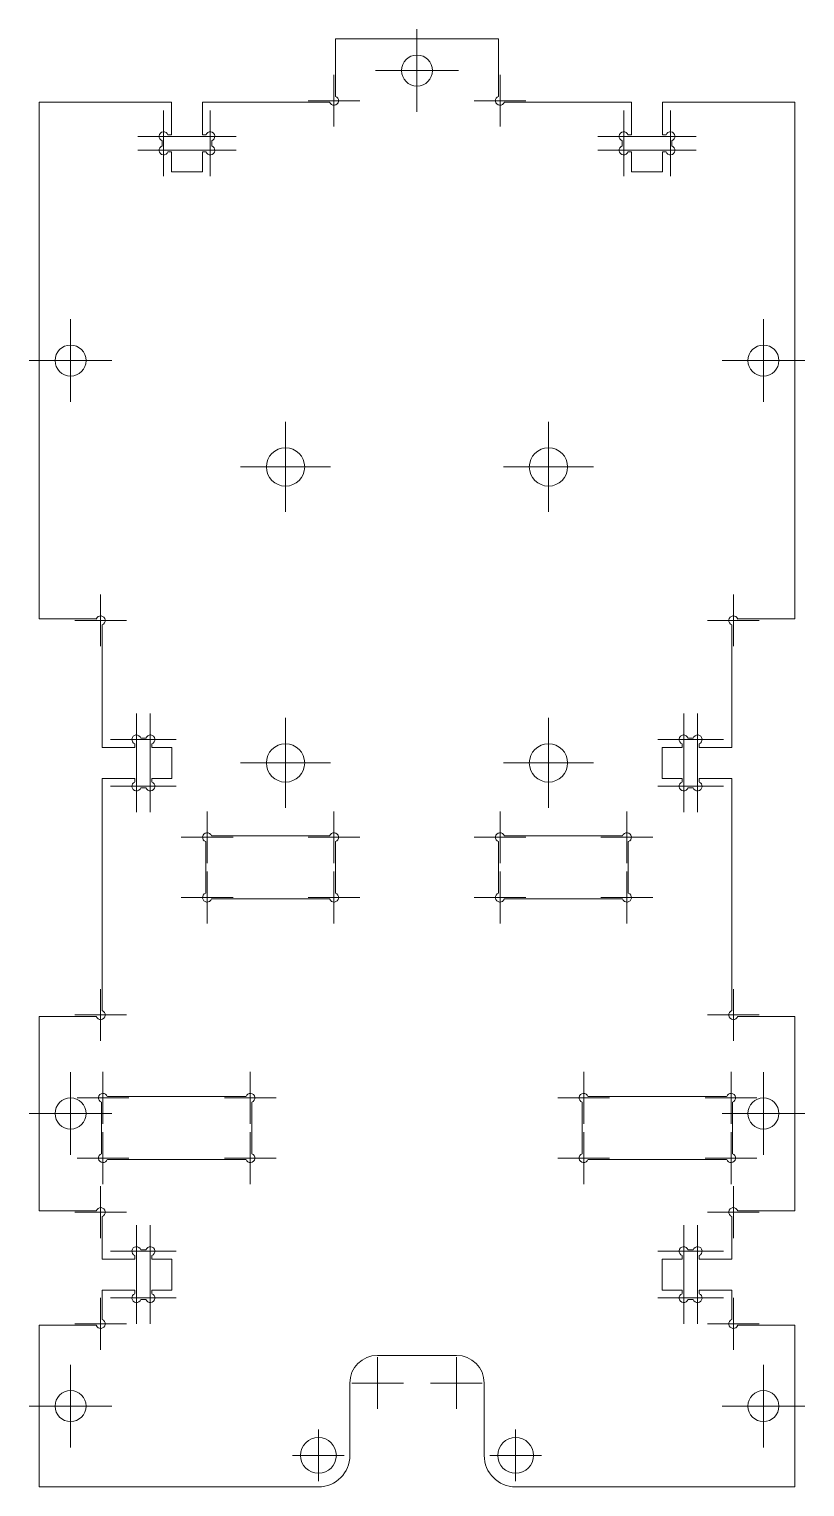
# Model space of a CAD drawing. Header units: millimetres. Extents: x 0 to 75, y 5 to 146.
import ezdxf

# ---------------------------------------------------------------- set-up
doc = ezdxf.new("R2010")
doc.units = ezdxf.units.MM

# ---------------------------------------------------------------- blocks, each defined once
blk = doc.blocks.new('SW_CENTERMARKSYMBOL_0')
at = {"color": 7, "linetype": 'Continuous', "lineweight": 0}
for p, q in [((0, 2.5), (0, 3.99733)), ((0, 0), (0, 2.5)), ((-2.5, 0), (-3.99733, 0)), ((0, 0), (-2.5, 0)), ((0, 0), (0, -2.5)), ((0, 0), (2.5, 0)), ((2.5, 0), (3.99733, 0)), ((0, -2.5), (0, -3.99733))]:
    blk.add_line(p, q, dxfattribs=at)
blk = doc.blocks.new('SW_CENTERMARKSYMBOL_1')
at = {"color": 7, "linetype": 'Continuous', "lineweight": 0}
for p, q in [((0, 2.5), (0, 3.99733)), ((0, 0), (0, 2.5)), ((-2.5, 0), (-3.99733, 0)), ((0, 0), (-2.5, 0)), ((0, 0), (0, -2.5)), ((0, 0), (2.5, 0)), ((2.5, 0), (3.99733, 0)), ((0, -2.5), (0, -3.99733))]:
    blk.add_line(p, q, dxfattribs=at)
blk = doc.blocks.new('SW_CENTERMARKSYMBOL_2')
at = {"color": 7, "linetype": 'Continuous', "lineweight": 0}
for p, q in [((0, 2.5), (0, 4.35293)), ((0, 0), (0, 2.5)), ((-2.5, 0), (-4.35293, 0)), ((0, 0), (-2.5, 0)), ((0, 0), (0, -2.5)), ((0, 0), (2.5, 0)), ((2.5, 0), (4.35293, 0)), ((0, -2.5), (0, -4.35293))]:
    blk.add_line(p, q, dxfattribs=at)
blk = doc.blocks.new('SW_CENTERMARKSYMBOL_3')
at = {"color": 7, "linetype": 'Continuous', "lineweight": 0}
for p, q in [((0, 2.5), (0, 4.35293)), ((0, 0), (0, 2.5)), ((-2.5, 0), (-4.35293, 0)), ((0, 0), (-2.5, 0)), ((0, 0), (0, -2.5)), ((0, 0), (2.5, 0)), ((2.5, 0), (4.35293, 0)), ((0, -2.5), (0, -4.35293))]:
    blk.add_line(p, q, dxfattribs=at)
blk = doc.blocks.new('SW_CENTERMARKSYMBOL_4')
at = {"color": 7, "linetype": 'Continuous', "lineweight": 0}
for p, q in [((0, 2.5), (0, 3.99733)), ((0, 0), (0, 2.5)), ((-2.5, 0), (-3.99733, 0)), ((0, 0), (-2.5, 0)), ((0, 0), (0, -2.5)), ((0, 0), (2.5, 0)), ((2.5, 0), (3.99733, 0)), ((0, -2.5), (0, -3.99733))]:
    blk.add_line(p, q, dxfattribs=at)
blk = doc.blocks.new('SW_CENTERMARKSYMBOL_5')
at = {"color": 7, "linetype": 'Continuous', "lineweight": 0}
for p, q in [((0, 2.5), (0, 4.35293)), ((0, 0), (0, 2.5)), ((-2.5, 0), (-4.35293, 0)), ((0, 0), (-2.5, 0)), ((0, 0), (0, -2.5)), ((0, 0), (2.5, 0)), ((2.5, 0), (4.35293, 0)), ((0, -2.5), (0, -4.35293))]:
    blk.add_line(p, q, dxfattribs=at)
blk = doc.blocks.new('SW_CENTERMARKSYMBOL_6')
at = {"color": 7, "linetype": 'Continuous', "lineweight": 0}
for p, q in [((0, 2.5), (0, 4.35293)), ((0, 0), (0, 2.5)), ((-2.5, 0), (-4.35293, 0)), ((0, 0), (-2.5, 0)), ((0, 0), (0, -2.5)), ((0, 0), (2.5, 0)), ((2.5, 0), (4.35293, 0)), ((0, -2.5), (0, -4.35293))]:
    blk.add_line(p, q, dxfattribs=at)
blk = doc.blocks.new('SW_CENTERMARKSYMBOL_7')
at = {"color": 7, "linetype": 'Continuous', "lineweight": 0}
for q in [(0, 2.5), (-2.5, 0), (0, -2.5), (2.5, 0)]:
    blk.add_line((0, 0), q, dxfattribs=at)
blk = doc.blocks.new('SW_CENTERMARKSYMBOL_8')
at = {"color": 7, "linetype": 'Continuous', "lineweight": 0}
for q in [(0, 2.5), (-2.5, 0), (0, -2.5), (2.5, 0)]:
    blk.add_line((0, 0), q, dxfattribs=at)
blk = doc.blocks.new('SW_CENTERMARKSYMBOL_9')
at = {"color": 7, "linetype": 'Continuous', "lineweight": 0}
for q in [(0, 2.5), (-2.5, 0), (0, -2.5), (2.5, 0)]:
    blk.add_line((0, 0), q, dxfattribs=at)
blk = doc.blocks.new('SW_CENTERMARKSYMBOL_10')
at = {"color": 7, "linetype": 'Continuous', "lineweight": 0}
for q in [(0, 2.5), (-2.5, 0), (0, -2.5), (2.5, 0)]:
    blk.add_line((0, 0), q, dxfattribs=at)
blk = doc.blocks.new('SW_CENTERMARKSYMBOL_11')
at = {"color": 7, "linetype": 'Continuous', "lineweight": 0}
for q in [(0, 2.5), (-2.5, 0), (0, -2.5), (2.5, 0)]:
    blk.add_line((0, 0), q, dxfattribs=at)
blk = doc.blocks.new('SW_CENTERMARKSYMBOL_12')
at = {"color": 7, "linetype": 'Continuous', "lineweight": 0}
for q in [(0, 2.5), (-2.5, 0), (0, -2.5), (2.5, 0)]:
    blk.add_line((0, 0), q, dxfattribs=at)
blk = doc.blocks.new('SW_CENTERMARKSYMBOL_13')
at = {"color": 7, "linetype": 'Continuous', "lineweight": 0}
for q in [(0, 2.5), (-2.5, 0), (0, -2.5), (2.5, 0)]:
    blk.add_line((0, 0), q, dxfattribs=at)
blk = doc.blocks.new('SW_CENTERMARKSYMBOL_14')
at = {"color": 7, "linetype": 'Continuous', "lineweight": 0}
for q in [(0, 2.5), (-2.5, 0), (0, -2.5), (2.5, 0)]:
    blk.add_line((0, 0), q, dxfattribs=at)
blk = doc.blocks.new('SW_CENTERMARKSYMBOL_15')
at = {"color": 7, "linetype": 'Continuous', "lineweight": 0}
for q in [(0, 2.5), (-2.5, 0), (0, -2.5), (2.5, 0)]:
    blk.add_line((0, 0), q, dxfattribs=at)
blk = doc.blocks.new('SW_CENTERMARKSYMBOL_16')
at = {"color": 7, "linetype": 'Continuous', "lineweight": 0}
for q in [(0, 2.5), (-2.5, 0), (0, -2.5), (2.5, 0)]:
    blk.add_line((0, 0), q, dxfattribs=at)
blk = doc.blocks.new('SW_CENTERMARKSYMBOL_17')
at = {"color": 7, "linetype": 'Continuous', "lineweight": 0}
for q in [(0, 2.5), (-2.5, 0), (0, -2.5), (2.5, 0)]:
    blk.add_line((0, 0), q, dxfattribs=at)
blk = doc.blocks.new('SW_CENTERMARKSYMBOL_18')
at = {"color": 7, "linetype": 'Continuous', "lineweight": 0}
for q in [(0, 2.5), (-2.5, 0), (0, -2.5), (2.5, 0)]:
    blk.add_line((0, 0), q, dxfattribs=at)
blk = doc.blocks.new('SW_CENTERMARKSYMBOL_19')
at = {"color": 7, "linetype": 'Continuous', "lineweight": 0}
for q in [(0, 2.5), (-2.5, 0), (0, -2.5), (2.5, 0)]:
    blk.add_line((0, 0), q, dxfattribs=at)
blk = doc.blocks.new('SW_CENTERMARKSYMBOL_20')
at = {"color": 7, "linetype": 'Continuous', "lineweight": 0}
for q in [(0, 2.5), (-2.5, 0), (0, -2.5), (2.5, 0)]:
    blk.add_line((0, 0), q, dxfattribs=at)
blk = doc.blocks.new('SW_CENTERMARKSYMBOL_21')
at = {"color": 7, "linetype": 'Continuous', "lineweight": 0}
for q in [(0, 2.5), (-2.5, 0), (0, -2.5), (2.5, 0)]:
    blk.add_line((0, 0), q, dxfattribs=at)
blk = doc.blocks.new('SW_CENTERMARKSYMBOL_22')
at = {"color": 7, "linetype": 'Continuous', "lineweight": 0}
for q in [(0, 2.5), (-2.5, 0), (0, -2.5), (2.5, 0)]:
    blk.add_line((0, 0), q, dxfattribs=at)
blk = doc.blocks.new('SW_CENTERMARKSYMBOL_23')
at = {"color": 7, "linetype": 'Continuous', "lineweight": 0}
for p, q in [((0, 2.5), (0, 3.99733)), ((0, 0), (0, 2.5)), ((-2.5, 0), (-3.99733, 0)), ((0, 0), (-2.5, 0)), ((0, 0), (0, -2.5)), ((0, 0), (2.5, 0)), ((2.5, 0), (3.99733, 0)), ((0, -2.5), (0, -3.99733))]:
    blk.add_line(p, q, dxfattribs=at)
blk = doc.blocks.new('SW_CENTERMARKSYMBOL_24')
at = {"color": 7, "linetype": 'Continuous', "lineweight": 0}
for p, q in [((0, 2.5), (0, 3.99733)), ((0, 0), (0, 2.5)), ((-2.5, 0), (-3.99733, 0)), ((0, 0), (-2.5, 0)), ((0, 0), (0, -2.5)), ((0, 0), (2.5, 0)), ((2.5, 0), (3.99733, 0)), ((0, -2.5), (0, -3.99733))]:
    blk.add_line(p, q, dxfattribs=at)
blk = doc.blocks.new('SW_CENTERMARKSYMBOL_25')
at = {"color": 7, "linetype": 'Continuous', "lineweight": 0}
for p, q in [((0, 2.5), (0, 3.99733)), ((0, 0), (0, 2.5)), ((-2.5, 0), (-3.99733, 0)), ((0, 0), (-2.5, 0)), ((0, 0), (0, -2.5)), ((0, 0), (2.5, 0)), ((2.5, 0), (3.99733, 0)), ((0, -2.5), (0, -3.99733))]:
    blk.add_line(p, q, dxfattribs=at)
blk = doc.blocks.new('SW_CENTERMARKSYMBOL_26')
at = {"color": 7, "linetype": 'Continuous', "lineweight": 0}
for q in [(0, 2.5), (-2.5, 0), (0, -2.5), (2.5, 0)]:
    blk.add_line((0, 0), q, dxfattribs=at)
blk = doc.blocks.new('SW_CENTERMARKSYMBOL_27')
at = {"color": 7, "linetype": 'Continuous', "lineweight": 0}
for q in [(0, 2.5), (-2.5, 0), (0, -2.5), (2.5, 0)]:
    blk.add_line((0, 0), q, dxfattribs=at)
blk = doc.blocks.new('SW_CENTERMARKSYMBOL_28')
at = {"color": 7, "linetype": 'Continuous', "lineweight": 0}
for p, q in [((0, 2.5), (0, 3.99733)), ((0, 0), (0, 2.5)), ((-2.5, 0), (-3.99733, 0)), ((0, 0), (-2.5, 0)), ((0, 0), (0, -2.5)), ((0, 0), (2.5, 0)), ((2.5, 0), (3.99733, 0)), ((0, -2.5), (0, -3.99733))]:
    blk.add_line(p, q, dxfattribs=at)
blk = doc.blocks.new('SW_CENTERMARKSYMBOL_29')
at = {"color": 7, "linetype": 'Continuous', "lineweight": 0}
for q in [(0, 2.5), (-2.5, 0), (0, -2.5), (2.5, 0)]:
    blk.add_line((0, 0), q, dxfattribs=at)
blk = doc.blocks.new('SW_CENTERMARKSYMBOL_30')
at = {"color": 7, "linetype": 'Continuous', "lineweight": 0}
for q in [(0, 2.5), (-2.5, 0), (0, -2.5), (2.5, 0)]:
    blk.add_line((0, 0), q, dxfattribs=at)
blk = doc.blocks.new('SW_CENTERMARKSYMBOL_31')
at = {"color": 7, "linetype": 'Continuous', "lineweight": 0}
for q in [(0, 2.5), (-2.5, 0), (0, -2.5), (2.5, 0)]:
    blk.add_line((0, 0), q, dxfattribs=at)
blk = doc.blocks.new('SW_CENTERMARKSYMBOL_32')
at = {"color": 7, "linetype": 'Continuous', "lineweight": 0}
for q in [(0, 2.5), (-2.5, 0), (0, -2.5), (2.5, 0)]:
    blk.add_line((0, 0), q, dxfattribs=at)
blk = doc.blocks.new('SW_CENTERMARKSYMBOL_33')
at = {"color": 7, "linetype": 'Continuous', "lineweight": 0}
for q in [(0, 2.5), (-2.5, 0), (0, -2.5), (2.5, 0)]:
    blk.add_line((0, 0), q, dxfattribs=at)
blk = doc.blocks.new('SW_CENTERMARKSYMBOL_34')
at = {"color": 7, "linetype": 'Continuous', "lineweight": 0}
for q in [(0, 2.5), (-2.5, 0), (0, -2.5), (2.5, 0)]:
    blk.add_line((0, 0), q, dxfattribs=at)
blk = doc.blocks.new('SW_CENTERMARKSYMBOL_35')
at = {"color": 7, "linetype": 'Continuous', "lineweight": 0}
for q in [(0, 2.5), (-2.5, 0), (0, -2.5), (2.5, 0)]:
    blk.add_line((0, 0), q, dxfattribs=at)
blk = doc.blocks.new('SW_CENTERMARKSYMBOL_36')
at = {"color": 7, "linetype": 'Continuous', "lineweight": 0}
for q in [(0, 2.5), (-2.5, 0), (0, -2.5), (2.5, 0)]:
    blk.add_line((0, 0), q, dxfattribs=at)
blk = doc.blocks.new('SW_CENTERMARKSYMBOL_37')
at = {"color": 7, "linetype": 'Continuous', "lineweight": 0}
for q in [(0, 2.5), (-2.5, 0), (0, -2.5), (2.5, 0)]:
    blk.add_line((0, 0), q, dxfattribs=at)
blk = doc.blocks.new('SW_CENTERMARKSYMBOL_38')
at = {"color": 7, "linetype": 'Continuous', "lineweight": 0}
for q in [(0, 2.5), (-2.5, 0), (0, -2.5), (2.5, 0)]:
    blk.add_line((0, 0), q, dxfattribs=at)
blk = doc.blocks.new('SW_CENTERMARKSYMBOL_39')
at = {"color": 7, "linetype": 'Continuous', "lineweight": 0}
for q in [(0, 2.5), (-2.5, 0), (0, -2.5), (2.5, 0)]:
    blk.add_line((0, 0), q, dxfattribs=at)
blk = doc.blocks.new('SW_CENTERMARKSYMBOL_40')
at = {"color": 7, "linetype": 'Continuous', "lineweight": 0}
for q in [(0, 2.5), (-2.5, 0), (0, -2.5), (2.5, 0)]:
    blk.add_line((0, 0), q, dxfattribs=at)
blk = doc.blocks.new('SW_CENTERMARKSYMBOL_41')
at = {"color": 7, "linetype": 'Continuous', "lineweight": 0}
for q in [(0, 2.5), (-2.5, 0), (0, -2.5), (2.5, 0)]:
    blk.add_line((0, 0), q, dxfattribs=at)
blk = doc.blocks.new('SW_CENTERMARKSYMBOL_42')
at = {"color": 7, "linetype": 'Continuous', "lineweight": 0}
for q in [(0, 2.5), (-2.5, 0), (0, -2.5), (2.5, 0)]:
    blk.add_line((0, 0), q, dxfattribs=at)
blk = doc.blocks.new('SW_CENTERMARKSYMBOL_43')
at = {"color": 7, "linetype": 'Continuous', "lineweight": 0}
for q in [(0, 2.5), (-2.5, 0), (0, -2.5), (2.5, 0)]:
    blk.add_line((0, 0), q, dxfattribs=at)
blk = doc.blocks.new('SW_CENTERMARKSYMBOL_44')
at = {"color": 7, "linetype": 'Continuous', "lineweight": 0}
for q in [(0, 2.5), (-2.5, 0), (0, -2.5), (2.5, 0)]:
    blk.add_line((0, 0), q, dxfattribs=at)
blk = doc.blocks.new('SW_CENTERMARKSYMBOL_45')
at = {"color": 7, "linetype": 'Continuous', "lineweight": 0}
for q in [(0, 2.5), (-2.5, 0), (0, -2.5), (2.5, 0)]:
    blk.add_line((0, 0), q, dxfattribs=at)
blk = doc.blocks.new('SW_CENTERMARKSYMBOL_46')
at = {"color": 7, "linetype": 'Continuous', "lineweight": 0}
for q in [(0, 2.5), (-2.5, 0), (0, -2.5), (2.5, 0)]:
    blk.add_line((0, 0), q, dxfattribs=at)
blk = doc.blocks.new('SW_CENTERMARKSYMBOL_47')
at = {"color": 7, "linetype": 'Continuous', "lineweight": 0}
for q in [(0, 2.5), (-2.5, 0), (0, -2.5), (2.5, 0)]:
    blk.add_line((0, 0), q, dxfattribs=at)
blk = doc.blocks.new('SW_CENTERMARKSYMBOL_48')
at = {"color": 7, "linetype": 'Continuous', "lineweight": 0}
for q in [(0, 2.5), (-2.5, 0), (0, -2.5), (2.5, 0)]:
    blk.add_line((0, 0), q, dxfattribs=at)
blk = doc.blocks.new('SW_CENTERMARKSYMBOL_49')
at = {"color": 7, "linetype": 'Continuous', "lineweight": 0}
for q in [(0, 2.5), (-2.5, 0), (0, -2.5), (2.5, 0)]:
    blk.add_line((0, 0), q, dxfattribs=at)
blk = doc.blocks.new('SW_CENTERMARKSYMBOL_50')
at = {"color": 7, "linetype": 'Continuous', "lineweight": 0}
for q in [(0, 2.5), (-2.5, 0), (0, -2.5), (2.5, 0)]:
    blk.add_line((0, 0), q, dxfattribs=at)
blk = doc.blocks.new('SW_CENTERMARKSYMBOL_51')
at = {"color": 7, "linetype": 'Continuous', "lineweight": 0}
for q in [(0, 2.5), (-2.5, 0), (0, -2.5), (2.5, 0)]:
    blk.add_line((0, 0), q, dxfattribs=at)
blk = doc.blocks.new('SW_CENTERMARKSYMBOL_52')
at = {"color": 7, "linetype": 'Continuous', "lineweight": 0}
for q in [(0, 2.5), (-2.5, 0), (0, -2.5), (2.5, 0)]:
    blk.add_line((0, 0), q, dxfattribs=at)
blk = doc.blocks.new('SW_CENTERMARKSYMBOL_53')
at = {"color": 7, "linetype": 'Continuous', "lineweight": 0}
for q in [(0, 2.5), (-2.5, 0), (0, -2.5), (2.5, 0)]:
    blk.add_line((0, 0), q, dxfattribs=at)
blk = doc.blocks.new('SW_CENTERMARKSYMBOL_54')
at = {"color": 7, "linetype": 'Continuous', "lineweight": 0}
for q in [(0, 2.5), (-2.5, 0), (0, -2.5), (2.5, 0)]:
    blk.add_line((0, 0), q, dxfattribs=at)
blk = doc.blocks.new('SW_CENTERMARKSYMBOL_55')
at = {"color": 7, "linetype": 'Continuous', "lineweight": 0}
for q in [(0, 2.5), (-2.5, 0), (0, -2.5), (2.5, 0)]:
    blk.add_line((0, 0), q, dxfattribs=at)
blk = doc.blocks.new('SW_CENTERMARKSYMBOL_56')
at = {"color": 7, "linetype": 'Continuous', "lineweight": 0}
for q in [(0, 2.5), (-2.5, 0), (0, -2.5), (2.5, 0)]:
    blk.add_line((0, 0), q, dxfattribs=at)
blk = doc.blocks.new('SW_CENTERMARKSYMBOL_57')
at = {"color": 7, "linetype": 'Continuous', "lineweight": 0}
for q in [(0, 2.5), (-2.5, 0), (0, -2.5), (2.5, 0)]:
    blk.add_line((0, 0), q, dxfattribs=at)
blk = doc.blocks.new('SW_CENTERMARKSYMBOL_58')
at = {"color": 7, "linetype": 'Continuous', "lineweight": 0}
for q in [(0, 2.5), (-2.5, 0), (0, -2.5), (2.5, 0)]:
    blk.add_line((0, 0), q, dxfattribs=at)
blk = doc.blocks.new('SW_CENTERMARKSYMBOL_59')
at = {"color": 7, "linetype": 'Continuous', "lineweight": 0}
for q in [(0, 2.5), (-2.5, 0), (0, -2.5), (2.5, 0)]:
    blk.add_line((0, 0), q, dxfattribs=at)
blk = doc.blocks.new('SW_CENTERMARKSYMBOL_60')
at = {"color": 7, "linetype": 'Continuous', "lineweight": 0}
for q in [(0, 2.5), (-2.5, 0), (0, -2.5), (2.5, 0)]:
    blk.add_line((0, 0), q, dxfattribs=at)
blk = doc.blocks.new('SW_CENTERMARKSYMBOL_61')
at = {"color": 7, "linetype": 'Continuous', "lineweight": 0}
for q in [(0, 2.5), (-2.5, 0), (0, -2.5), (2.5, 0)]:
    blk.add_line((0, 0), q, dxfattribs=at)
blk = doc.blocks.new('SW_CENTERMARKSYMBOL_62')
at = {"color": 7, "linetype": 'Continuous', "lineweight": 0}
for q in [(0, 2.5), (-2.5, 0), (0, -2.5), (2.5, 0)]:
    blk.add_line((0, 0), q, dxfattribs=at)
blk = doc.blocks.new('SW_CENTERMARKSYMBOL_63')
at = {"color": 7, "linetype": 'Continuous', "lineweight": 0}
for q in [(0, 2.5), (-2.5, 0), (0, -2.5), (2.5, 0)]:
    blk.add_line((0, 0), q, dxfattribs=at)
blk = doc.blocks.new('SW_CENTERMARKSYMBOL_64')
at = {"color": 7, "linetype": 'Continuous', "lineweight": 0}
for q in [(0, 2.5), (-2.5, 0), (0, -2.5), (2.5, 0)]:
    blk.add_line((0, 0), q, dxfattribs=at)

msp = doc.modelspace()

# ---------------------------------------------------------------- linework, layer by layer
at = {"color": 7, "linetype": 'Continuous', "lineweight": 15}
for p, q in [((29.49, 144.79), (29.49, 139.25)), ((45.25, 144.79), (29.49, 144.79)), ((45.25, 139.25), (45.25, 144.79)), ((0.86, 138.69), (0.86, 88.77)), ((13.65, 138.69), (0.86, 138.69)), ((13.65, 135.52), (13.65, 138.69)), ((16.64, 138.69), (16.64, 135.52)), ((28.93, 138.69), (16.64, 138.69)), ((58.1, 138.69), (45.81, 138.69)), ((58.1, 135.52), (58.1, 138.69)), ((61.09, 138.69), (61.09, 135.52)), ((73.88, 138.69), (61.09, 138.69)), ((73.88, 88.77), (73.88, 138.69)), ((13.3, 135.52), (13.65, 135.52)), ((16.64, 135.52), (16.99, 135.52)), ((57.75, 135.52), (58.1, 135.52)), ((61.09, 135.52), (61.44, 135.52)), ((12.75, 134.45), (12.75, 134.96)), ((13.65, 133.9), (13.3, 133.9)), ((13.65, 131.95), (13.65, 133.9)), ((16.64, 133.9), (16.64, 131.95)), ((16.99, 133.9), (16.64, 133.9)), ((17.54, 134.96), (17.54, 134.45)), ((57.2, 134.45), (57.2, 134.96)), ((58.1, 133.9), (57.75, 133.9)), ((58.1, 131.95), (58.1, 133.9)), ((61.09, 133.9), (61.09, 131.95)), ((61.44, 133.9), (61.09, 133.9)), ((61.99, 134.96), (61.99, 134.45)), ((16.64, 131.95), (13.65, 131.95)), ((61.09, 131.95), (58.1, 131.95)), ((0.86, 88.77), (6.4, 88.77)), ((68.34, 88.77), (73.88, 88.77)), ((6.95, 88.21), (6.95, 76.37)), ((67.79, 76.37), (67.79, 88.21)), ((6.95, 76.37), (10.13, 76.37)), ((10.13, 76.37), (10.13, 76.71)), ((10.68, 77.27), (11.2, 77.27)), ((11.75, 76.71), (11.75, 76.37)), ((11.75, 76.37), (13.7, 76.37)), ((13.7, 76.37), (13.7, 73.37)), ((61.04, 76.37), (62.99, 76.37)), ((61.04, 73.37), (61.04, 76.37)), ((62.99, 76.37), (62.99, 76.71)), ((63.54, 77.27), (64.06, 77.27)), ((64.61, 76.71), (64.61, 76.37)), ((64.61, 76.37), (67.79, 76.37)), ((6.95, 73.37), (6.95, 50.95)), ((10.13, 73.37), (6.95, 73.37)), ((10.13, 73.03), (10.13, 73.37)), ((11.75, 73.37), (11.75, 73.03)), ((13.7, 73.37), (11.75, 73.37)), ((62.99, 73.37), (61.04, 73.37)), ((62.99, 73.03), (62.99, 73.37)), ((64.61, 73.37), (64.61, 73.03)), ((67.79, 73.37), (64.61, 73.37)), ((67.79, 50.95), (67.79, 73.37)), ((11.2, 72.47), (10.68, 72.47)), ((64.06, 72.47), (63.54, 72.47)), ((28.93, 67.83), (17.52, 67.83)), ((57.23, 67.83), (45.81, 67.83)), ((16.96, 67.27), (16.96, 62.29)), ((29.49, 62.29), (29.49, 67.27)), ((45.25, 67.27), (45.25, 62.29)), ((57.78, 62.29), (57.78, 67.27)), ((17.52, 61.73), (28.93, 61.73)), ((45.81, 61.73), (57.23, 61.73)), ((0.86, 50.39), (0.86, 31.62)), ((6.4, 50.39), (0.86, 50.39)), ((73.88, 50.39), (68.34, 50.39)), ((73.88, 31.62), (73.88, 50.39)), ((20.85, 42.66), (7.46, 42.66)), ((67.28, 42.66), (53.89, 42.66)), ((6.9, 42.1), (6.9, 37.12)), ((21.41, 37.12), (21.41, 42.1)), ((53.33, 42.1), (53.33, 37.12)), ((67.84, 37.12), (67.84, 42.1)), ((7.46, 36.56), (20.85, 36.56)), ((53.89, 36.56), (67.28, 36.56)), ((0.86, 31.62), (6.4, 31.62)), ((6.95, 31.06), (6.95, 26.95)), ((67.79, 26.95), (67.79, 31.06)), ((68.34, 31.62), (73.88, 31.62)), ((6.95, 26.95), (10.13, 26.95)), ((10.13, 26.95), (10.13, 27.29)), ((10.68, 27.85), (11.2, 27.85)), ((11.75, 27.29), (11.75, 26.95)), ((11.75, 26.95), (13.7, 26.95)), ((13.7, 26.95), (13.7, 23.95)), ((61.04, 26.95), (62.99, 26.95)), ((61.04, 23.95), (61.04, 26.95)), ((62.99, 26.95), (62.99, 27.29)), ((63.54, 27.85), (64.06, 27.85)), ((64.61, 27.29), (64.61, 26.95)), ((64.61, 26.95), (67.79, 26.95)), ((6.95, 23.95), (6.95, 21.1)), ((10.13, 23.95), (6.95, 23.95)), ((10.13, 23.61), (10.13, 23.95)), ((11.75, 23.95), (11.75, 23.61)), ((13.7, 23.95), (11.75, 23.95)), ((62.99, 23.95), (61.04, 23.95)), ((62.99, 23.61), (62.99, 23.95)), ((64.61, 23.95), (64.61, 23.61)), ((67.79, 23.95), (64.61, 23.95)), ((67.79, 21.1), (67.79, 23.95)), ((11.2, 23.05), (10.68, 23.05)), ((64.06, 23.05), (63.54, 23.05)), ((6.4, 20.55), (0.86, 20.55)), ((0.86, 20.55), (0.86, 4.95)), ((73.88, 20.55), (68.34, 20.55)), ((73.88, 4.95), (73.88, 20.55)), ((33.56, 17.65), (41.18, 17.65)), ((30.88, 7.99), (30.88, 14.97)), ((43.86, 14.97), (43.86, 7.99)), ((0.86, 4.95), (27.85, 4.95)), ((46.9, 4.95), (73.88, 4.95))]:
    msp.add_line(p, q, dxfattribs=at)
for centre, radius in [((37.37, 141.74), 1.5), ((3.91, 113.73), 1.5), ((70.83, 113.73), 1.5), ((24.67, 103.46), 1.85), ((50.07, 103.46), 1.85), ((24.67, 74.87), 1.85), ((50.07, 74.87), 1.85), ((3.91, 41.01), 1.5), ((70.83, 41.01), 1.5), ((3.91, 12.75), 1.5), ((70.83, 12.75), 1.5), ((27.85, 7.99), 1.73), ((46.9, 7.99), 1.73)]:
    msp.add_circle(centre, radius, dxfattribs=at)
for centre, radius, start, end in [((29.35, 138.83), 0.439, 198.5371, 71.4629), ((45.39, 138.83), 0.439, 108.5371, 341.4629), ((12.89, 135.38), 0.439, 18.5371, 251.4629), ((17.4, 135.38), 0.439, 288.5371, 161.4629), ((57.34, 135.38), 0.439, 18.5371, 251.4629), ((61.85, 135.38), 0.439, 288.5371, 161.4629), ((12.89, 134.04), 0.439, 108.5371, 341.4629), ((17.4, 134.04), 0.439, 198.5371, 71.4629), ((57.34, 134.04), 0.439, 108.5371, 341.4629), ((61.85, 134.04), 0.439, 198.5371, 71.4629), ((6.81, 88.63), 0.439, 288.5371, 161.4629), ((67.93, 88.63), 0.439, 18.5371, 251.4629), ((10.27, 77.13), 0.439, 18.5371, 251.4629), ((11.61, 77.13), 0.439, 288.5371, 161.4629), ((63.13, 77.13), 0.439, 18.5371, 251.4629), ((64.47, 77.13), 0.439, 288.5371, 161.4629), ((10.27, 72.61), 0.439, 108.5371, 341.4629), ((11.61, 72.61), 0.439, 198.5371, 71.4629), ((63.13, 72.61), 0.439, 108.5371, 341.4629), ((64.47, 72.61), 0.439, 198.5371, 71.4629), ((17.1, 67.69), 0.439, 18.5371, 251.4629), ((29.35, 67.69), 0.439, 288.5371, 161.4629), ((45.39, 67.69), 0.439, 18.5371, 251.4629), ((57.64, 67.69), 0.439, 288.5371, 161.4629), ((17.1, 61.87), 0.439, 108.5371, 341.4629), ((29.35, 61.87), 0.439, 198.5371, 71.4629), ((45.39, 61.87), 0.439, 108.5371, 341.4629), ((57.64, 61.87), 0.439, 198.5371, 71.4629), ((6.81, 50.53), 0.439, 198.5371, 71.4629), ((67.93, 50.53), 0.439, 108.5371, 341.4629), ((7.04, 42.52), 0.439, 18.5371, 251.4629), ((21.27, 42.52), 0.439, 288.5371, 161.4629), ((53.47, 42.52), 0.439, 18.5371, 251.4629), ((67.7, 42.52), 0.439, 288.5371, 161.4629), ((7.04, 36.7), 0.439, 108.5371, 341.4629), ((21.27, 36.7), 0.439, 198.5371, 71.4629), ((53.47, 36.7), 0.439, 108.5371, 341.4629), ((67.7, 36.7), 0.439, 198.5371, 71.4629), ((6.81, 31.48), 0.439, 288.5371, 161.4629), ((67.93, 31.48), 0.439, 18.5371, 251.4629), ((10.27, 27.71), 0.439, 18.5371, 251.4629), ((11.61, 27.71), 0.439, 288.5371, 161.4629), ((63.13, 27.71), 0.439, 18.5371, 251.4629), ((64.47, 27.71), 0.439, 288.5371, 161.4629), ((10.27, 23.19), 0.439, 108.5371, 341.4629), ((11.61, 23.19), 0.439, 198.5371, 71.4629), ((63.13, 23.19), 0.439, 108.5371, 341.4629), ((64.47, 23.19), 0.439, 198.5371, 71.4629), ((6.81, 20.69), 0.439, 198.5371, 71.4629), ((67.93, 20.69), 0.439, 108.5371, 341.4629), ((33.56, 14.97), 2.68, 90, 180), ((41.18, 14.97), 2.68, 0, 90), ((27.85, 7.99), 3.04, 270, 0), ((46.9, 7.99), 3.04, 180, 270)]:
    msp.add_arc(centre, radius, start, end, dxfattribs=at)

# ---------------------------------------------------------------- block references
at = {"color": 7, "linetype": 'Continuous', "lineweight": 0}
for name, p in [('SW_CENTERMARKSYMBOL_0', (37.37, 141.74)), ('SW_CENTERMARKSYMBOL_45', (29.35, 138.83)), ('SW_CENTERMARKSYMBOL_46', (45.39, 138.83)), ('SW_CENTERMARKSYMBOL_41', (12.89, 135.38)), ('SW_CENTERMARKSYMBOL_44', (17.4, 135.38)), ('SW_CENTERMARKSYMBOL_47', (57.34, 135.38)), ('SW_CENTERMARKSYMBOL_50', (61.85, 135.38)), ('SW_CENTERMARKSYMBOL_42', (12.89, 134.04)), ('SW_CENTERMARKSYMBOL_43', (17.4, 134.04)), ('SW_CENTERMARKSYMBOL_48', (57.34, 134.04)), ('SW_CENTERMARKSYMBOL_49', (61.85, 134.04)), ('SW_CENTERMARKSYMBOL_1', (3.91, 113.73)), ('SW_CENTERMARKSYMBOL_4', (70.83, 113.73)), ('SW_CENTERMARKSYMBOL_2', (24.67, 103.46)), ('SW_CENTERMARKSYMBOL_3', (50.07, 103.46)), ('SW_CENTERMARKSYMBOL_40', (6.81, 88.63)), ('SW_CENTERMARKSYMBOL_51', (67.93, 88.63)), ('SW_CENTERMARKSYMBOL_39', (10.27, 77.13)), ('SW_CENTERMARKSYMBOL_38', (11.61, 77.13)), ('SW_CENTERMARKSYMBOL_6', (24.67, 74.87)), ('SW_CENTERMARKSYMBOL_5', (50.07, 74.87)), ('SW_CENTERMARKSYMBOL_53', (63.13, 77.13)), ('SW_CENTERMARKSYMBOL_52', (64.47, 77.13)), ('SW_CENTERMARKSYMBOL_36', (10.27, 72.61)), ('SW_CENTERMARKSYMBOL_37', (11.61, 72.61)), ('SW_CENTERMARKSYMBOL_54', (63.13, 72.61)), ('SW_CENTERMARKSYMBOL_55', (64.47, 72.61)), ('SW_CENTERMARKSYMBOL_12', (17.1, 67.69)), ('SW_CENTERMARKSYMBOL_13', (29.35, 67.69)), ('SW_CENTERMARKSYMBOL_9', (45.39, 67.69)), ('SW_CENTERMARKSYMBOL_10', (57.64, 67.69)), ('SW_CENTERMARKSYMBOL_11', (17.1, 61.87)), ('SW_CENTERMARKSYMBOL_14', (29.35, 61.87)), ('SW_CENTERMARKSYMBOL_8', (45.39, 61.87)), ('SW_CENTERMARKSYMBOL_7', (57.64, 61.87)), ('SW_CENTERMARKSYMBOL_35', (6.81, 50.53)), ('SW_CENTERMARKSYMBOL_56', (67.93, 50.53)), ('SW_CENTERMARKSYMBOL_24', (3.91, 41.01)), ('SW_CENTERMARKSYMBOL_20', (7.04, 42.52)), ('SW_CENTERMARKSYMBOL_21', (21.27, 42.52)), ('SW_CENTERMARKSYMBOL_17', (53.47, 42.52)), ('SW_CENTERMARKSYMBOL_18', (67.7, 42.52)), ('SW_CENTERMARKSYMBOL_23', (70.83, 41.01)), ('SW_CENTERMARKSYMBOL_19', (7.04, 36.7)), ('SW_CENTERMARKSYMBOL_22', (21.27, 36.7)), ('SW_CENTERMARKSYMBOL_16', (53.47, 36.7)), ('SW_CENTERMARKSYMBOL_15', (67.7, 36.7)), ('SW_CENTERMARKSYMBOL_34', (6.81, 31.48)), ('SW_CENTERMARKSYMBOL_57', (67.93, 31.48)), ('SW_CENTERMARKSYMBOL_33', (10.27, 27.71)), ('SW_CENTERMARKSYMBOL_32', (11.61, 27.71)), ('SW_CENTERMARKSYMBOL_59', (63.13, 27.71)), ('SW_CENTERMARKSYMBOL_58', (64.47, 27.71)), ('SW_CENTERMARKSYMBOL_30', (10.27, 23.19)), ('SW_CENTERMARKSYMBOL_31', (11.61, 23.19)), ('SW_CENTERMARKSYMBOL_60', (63.13, 23.19)), ('SW_CENTERMARKSYMBOL_61', (64.47, 23.19)), ('SW_CENTERMARKSYMBOL_29', (6.81, 20.69)), ('SW_CENTERMARKSYMBOL_62', (67.93, 20.69)), ('SW_CENTERMARKSYMBOL_64', (33.56, 14.97)), ('SW_CENTERMARKSYMBOL_63', (41.18, 14.97)), ('SW_CENTERMARKSYMBOL_25', (3.91, 12.75)), ('SW_CENTERMARKSYMBOL_28', (70.83, 12.75)), ('SW_CENTERMARKSYMBOL_26', (27.85, 7.99)), ('SW_CENTERMARKSYMBOL_27', (46.9, 7.99))]:
    msp.add_blockref(name, p, dxfattribs=at)

doc.saveas('drawing.dxf')
